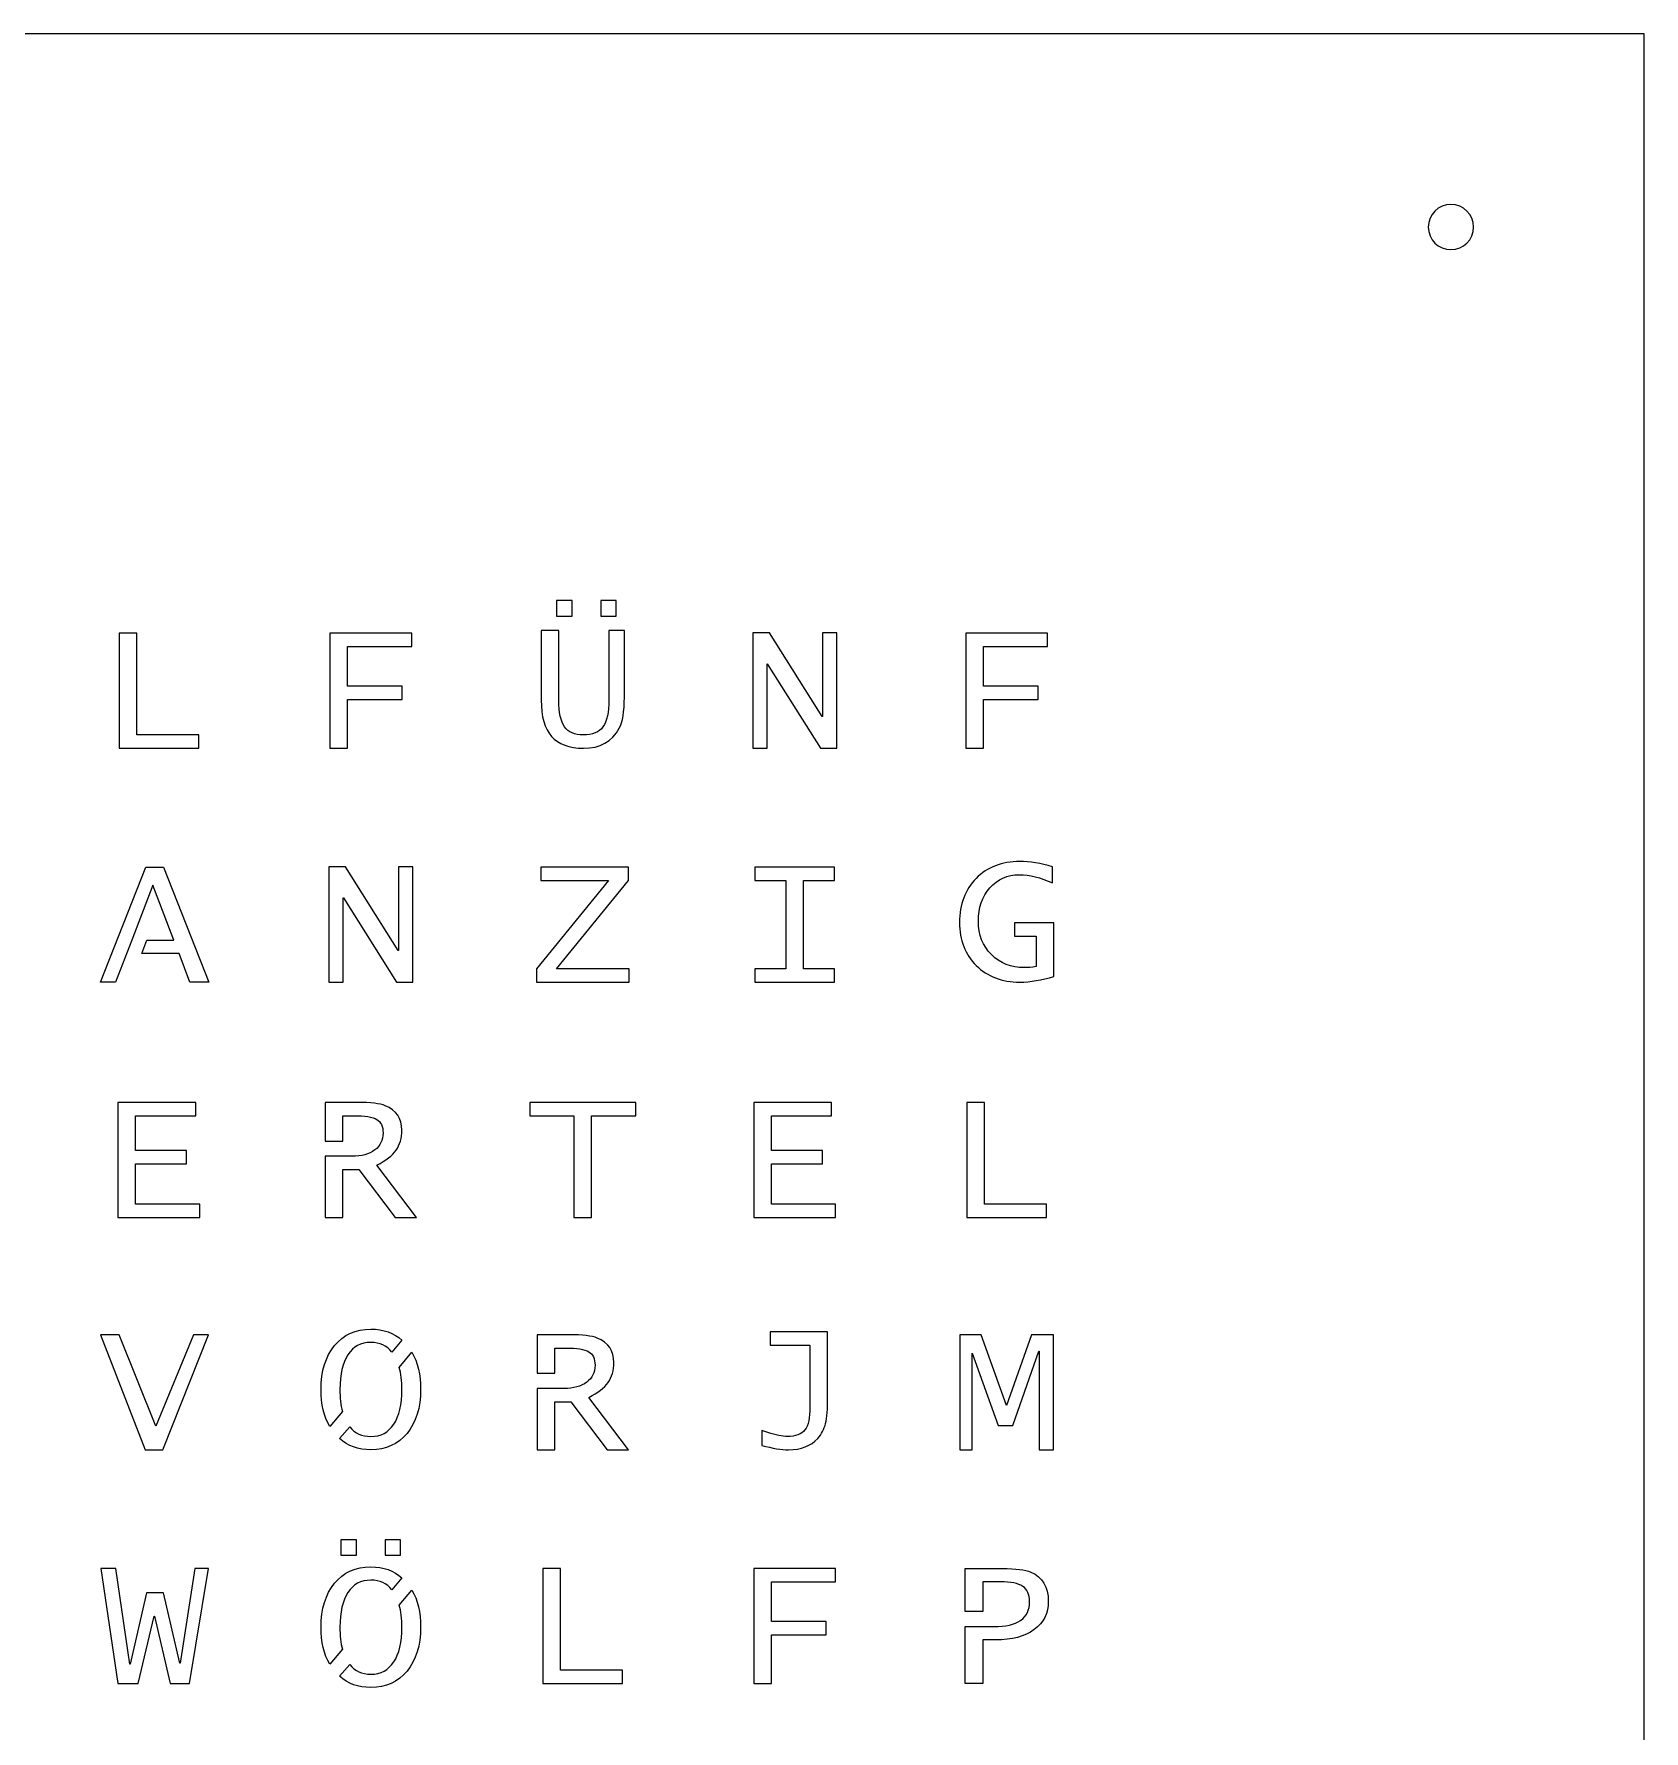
# Model space of a CAD drawing. Header units: centimetres. Extents: x -22.7 to 22.3, y -22.5 to 22.5.
# Drawn here: x 0.92 to 22.27, y 0.03 to 22.53 of the extents above; entities that cross this region are included whole.
import ezdxf

# ---------------------------------------------------------------- set-up
doc = ezdxf.new("R2010")
doc.units = ezdxf.units.CM
doc.header["$MEASUREMENT"] = 0
doc.layers.add('Ebene 1', color=7, linetype='Continuous')

msp = doc.modelspace()

# ---------------------------------------------------------------- linework, layer by layer
at = {"layer": 'Ebene 1'}
msp.add_open_spline([(-22.73273, 22.53096), (-22.73273, 22.53096), (22.26727, 22.53096), (22.26727, 22.53096), (22.26727, 22.53096), (22.26727, 22.53096), (22.26727, -22.46904), (22.26727, -22.46904), (22.26727, -22.46904), (22.26727, -22.46904), (-22.73273, -22.46904), (-22.73273, -22.46904), (-22.73273, -22.46904), (-22.73273, -22.46904), (-22.73273, 22.53096), (-22.73273, 22.53096)], degree=3, knots=[0, 0, 0, 0, 0.25, 0.25, 0.25, 0.25, 0.5, 0.5, 0.5, 0.5, 0.75, 0.75, 0.75, 0.75, 1, 1, 1, 1], dxfattribs=at)
at = {"layer": 'Ebene 1', "color": 7}
for points, knots in [([(19.70727, 20.27096), (19.8725, 20.27096), (20.00727, 20.1362), (20.00727, 19.97096), (20.00727, 19.97096), (20.00727, 19.80572), (19.8725, 19.67096), (19.70727, 19.67096), (19.70727, 19.67096), (19.54204, 19.67096), (19.40727, 19.80572), (19.40727, 19.97096), (19.40727, 19.97096), (19.40727, 20.1362), (19.54204, 20.27096), (19.70727, 20.27096)], [0, 0, 0, 0, 0.25, 0.25, 0.25, 0.25, 0.5, 0.5, 0.5, 0.5, 0.75, 0.75, 0.75, 0.75, 1, 1, 1, 1]), ([(7.84897, 14.81225), (7.84897, 14.81225), (7.84897, 15.01794), (7.84897, 15.01794), (7.84897, 15.01794), (7.84897, 15.01794), (8.05466, 15.01794), (8.05466, 15.01794), (8.05466, 15.01794), (8.05466, 15.01794), (8.05466, 14.81225), (8.05466, 14.81225), (8.05466, 14.81225), (8.05466, 14.81225), (7.84897, 14.81225), (7.84897, 14.81225)], [0, 0, 0, 0, 0.25, 0.25, 0.25, 0.25, 0.5, 0.5, 0.5, 0.5, 0.75, 0.75, 0.75, 0.75, 1, 1, 1, 1]), ([(8.4348, 14.81225), (8.4348, 14.81225), (8.4348, 15.01794), (8.4348, 15.01794), (8.4348, 15.01794), (8.4348, 15.01794), (8.64049, 15.01794), (8.64049, 15.01794), (8.64049, 15.01794), (8.64049, 15.01794), (8.64049, 14.81225), (8.64049, 14.81225), (8.64049, 14.81225), (8.64049, 14.81225), (8.4348, 14.81225), (8.4348, 14.81225)], [0, 0, 0, 0, 0.25, 0.25, 0.25, 0.25, 0.5, 0.5, 0.5, 0.5, 0.75, 0.75, 0.75, 0.75, 1, 1, 1, 1]), ([(2.04945, 13.06046), (2.04945, 13.06046), (2.04945, 14.58547), (2.04945, 14.58547), (2.04945, 14.58547), (2.04945, 14.58547), (2.28354, 14.58547), (2.28354, 14.58547), (2.28354, 14.58547), (2.28354, 14.58547), (2.28354, 13.23653), (2.28354, 13.23653), (2.28354, 13.23653), (2.28354, 13.23653), (3.10507, 13.23653), (3.10507, 13.23653), (3.10507, 13.23653), (3.10507, 13.23653), (3.10507, 13.06046), (3.10507, 13.06046), (3.10507, 13.06046), (3.10507, 13.06046), (2.04945, 13.06046), (2.04945, 13.06046)], [0, 0, 0, 0, 0.16666667, 0.16666667, 0.16666667, 0.16666667, 0.33333333, 0.33333333, 0.33333333, 0.33333333, 0.5, 0.5, 0.5, 0.5, 0.66666667, 0.66666667, 0.66666667, 0.66666667, 0.83333333, 0.83333333, 0.83333333, 0.83333333, 1, 1, 1, 1]), ([(4.84464, 13.06046), (4.84464, 13.06046), (4.84464, 14.58547), (4.84464, 14.58547), (4.84464, 14.58547), (4.84464, 14.58547), (5.92988, 14.58547), (5.92988, 14.58547), (5.92988, 14.58547), (5.92988, 14.58547), (5.92988, 14.4094), (5.92988, 14.4094), (5.92988, 14.4094), (5.92988, 14.4094), (5.07873, 14.4094), (5.07873, 14.4094), (5.07873, 14.4094), (5.07873, 14.4094), (5.07873, 13.88443), (5.07873, 13.88443), (5.07873, 13.88443), (5.07873, 13.88443), (5.80492, 13.88443), (5.80492, 13.88443), (5.80492, 13.88443), (5.80492, 13.88443), (5.80492, 13.70835), (5.80492, 13.70835), (5.80492, 13.70835), (5.80492, 13.70835), (5.07873, 13.70835), (5.07873, 13.70835), (5.07873, 13.70835), (5.07873, 13.70835), (5.07873, 13.06046), (5.07873, 13.06046), (5.07873, 13.06046), (5.07873, 13.06046), (4.84464, 13.06046), (4.84464, 13.06046)], [0, 0, 0, 0, 0.1, 0.1, 0.1, 0.1, 0.2, 0.2, 0.2, 0.2, 0.3, 0.3, 0.3, 0.3, 0.4, 0.4, 0.4, 0.4, 0.5, 0.5, 0.5, 0.5, 0.6, 0.6, 0.6, 0.6, 0.7, 0.7, 0.7, 0.7, 0.8, 0.8, 0.8, 0.8, 0.9, 0.9, 0.9, 0.9, 1, 1, 1, 1]), ([(7.64572, 14.62239), (7.64572, 14.62239), (7.87981, 14.62239), (7.87981, 14.62239), (7.87981, 14.62239), (7.87981, 14.62239), (7.87981, 13.69659), (7.87981, 13.69659), (7.87981, 13.69659), (7.87981, 13.53472), (7.90537, 13.41788), (7.95648, 13.34526), (7.95648, 13.34526), (8.0076, 13.27264), (8.09036, 13.23653), (8.20436, 13.23653), (8.20436, 13.23653), (8.32485, 13.23653), (8.41167, 13.27264), (8.46482, 13.34526), (8.46482, 13.34526), (8.51797, 13.41788), (8.54434, 13.53675), (8.54434, 13.70227), (8.54434, 13.70227), (8.54434, 13.70227), (8.54434, 14.62239), (8.54434, 14.62239), (8.54434, 14.62239), (8.54434, 14.62239), (8.74881, 14.62239), (8.74881, 14.62239), (8.74881, 14.62239), (8.74881, 14.62239), (8.74881, 13.73676), (8.74881, 13.73676), (8.74881, 13.73676), (8.74881, 13.54567), (8.72609, 13.40855), (8.68105, 13.32538), (8.68105, 13.32538), (8.58531, 13.1489), (8.42709, 13.06046), (8.2068, 13.06046), (8.2068, 13.06046), (8.01572, 13.06046), (7.87453, 13.1128), (7.78285, 13.21747), (7.78285, 13.21747), (7.69156, 13.32214), (7.64572, 13.48279), (7.64572, 13.69984), (7.64572, 13.69984), (7.64572, 13.69984), (7.64572, 14.62239), (7.64572, 14.62239)], [0, 0, 0, 0, 0.07142857, 0.07142857, 0.07142857, 0.07142857, 0.14285714, 0.14285714, 0.14285714, 0.14285714, 0.21428571, 0.21428571, 0.21428571, 0.21428571, 0.28571429, 0.28571429, 0.28571429, 0.28571429, 0.35714286, 0.35714286, 0.35714286, 0.35714286, 0.42857143, 0.42857143, 0.42857143, 0.42857143, 0.5, 0.5, 0.5, 0.5, 0.57142857, 0.57142857, 0.57142857, 0.57142857, 0.64285714, 0.64285714, 0.64285714, 0.64285714, 0.71428571, 0.71428571, 0.71428571, 0.71428571, 0.78571429, 0.78571429, 0.78571429, 0.78571429, 0.85714286, 0.85714286, 0.85714286, 0.85714286, 0.92857143, 0.92857143, 0.92857143, 0.92857143, 1, 1, 1, 1]), ([(10.44985, 13.06046), (10.44985, 13.06046), (10.44985, 14.59034), (10.44985, 14.59034), (10.44985, 14.59034), (10.44985, 14.59034), (10.67096, 14.59034), (10.67096, 14.59034), (10.67096, 14.59034), (10.67096, 14.59034), (11.37078, 13.48117), (11.37078, 13.48117), (11.37078, 13.48117), (11.37078, 13.48117), (11.37321, 13.48117), (11.37321, 13.48117), (11.37321, 13.48117), (11.37321, 13.48117), (11.37321, 14.59034), (11.37321, 14.59034), (11.37321, 14.59034), (11.37321, 14.59034), (11.5647, 14.59034), (11.5647, 14.59034), (11.5647, 14.59034), (11.5647, 14.59034), (11.5647, 13.06046), (11.5647, 13.06046), (11.5647, 13.06046), (11.5647, 13.06046), (11.34847, 13.06046), (11.34847, 13.06046), (11.34847, 13.06046), (11.34847, 13.06046), (10.64377, 14.17815), (10.64377, 14.17815), (10.64377, 14.17815), (10.64377, 14.17815), (10.64012, 14.17815), (10.64012, 14.17815), (10.64012, 14.17815), (10.64012, 14.17815), (10.64012, 13.06046), (10.64012, 13.06046), (10.64012, 13.06046), (10.64012, 13.06046), (10.44985, 13.06046), (10.44985, 13.06046)], [0, 0, 0, 0, 0.08333333, 0.08333333, 0.08333333, 0.08333333, 0.16666667, 0.16666667, 0.16666667, 0.16666667, 0.25, 0.25, 0.25, 0.25, 0.33333333, 0.33333333, 0.33333333, 0.33333333, 0.41666667, 0.41666667, 0.41666667, 0.41666667, 0.5, 0.5, 0.5, 0.5, 0.58333333, 0.58333333, 0.58333333, 0.58333333, 0.66666667, 0.66666667, 0.66666667, 0.66666667, 0.75, 0.75, 0.75, 0.75, 0.83333333, 0.83333333, 0.83333333, 0.83333333, 0.91666667, 0.91666667, 0.91666667, 0.91666667, 1, 1, 1, 1]), ([(13.27464, 13.06046), (13.27464, 13.06046), (13.27464, 14.58547), (13.27464, 14.58547), (13.27464, 14.58547), (13.27464, 14.58547), (14.35988, 14.58547), (14.35988, 14.58547), (14.35988, 14.58547), (14.35988, 14.58547), (14.35988, 14.4094), (14.35988, 14.4094), (14.35988, 14.4094), (14.35988, 14.4094), (13.50873, 14.4094), (13.50873, 14.4094), (13.50873, 14.4094), (13.50873, 14.4094), (13.50873, 13.88443), (13.50873, 13.88443), (13.50873, 13.88443), (13.50873, 13.88443), (14.23492, 13.88443), (14.23492, 13.88443), (14.23492, 13.88443), (14.23492, 13.88443), (14.23492, 13.70835), (14.23492, 13.70835), (14.23492, 13.70835), (14.23492, 13.70835), (13.50873, 13.70835), (13.50873, 13.70835), (13.50873, 13.70835), (13.50873, 13.70835), (13.50873, 13.06046), (13.50873, 13.06046), (13.50873, 13.06046), (13.50873, 13.06046), (13.27464, 13.06046), (13.27464, 13.06046)], [0, 0, 0, 0, 0.1, 0.1, 0.1, 0.1, 0.2, 0.2, 0.2, 0.2, 0.3, 0.3, 0.3, 0.3, 0.4, 0.4, 0.4, 0.4, 0.5, 0.5, 0.5, 0.5, 0.6, 0.6, 0.6, 0.6, 0.7, 0.7, 0.7, 0.7, 0.8, 0.8, 0.8, 0.8, 0.9, 0.9, 0.9, 0.9, 1, 1, 1, 1]), ([(2.41688, 10.51787), (2.41688, 10.51787), (2.34997, 10.34181), (2.34997, 10.34181), (2.34997, 10.34181), (2.34997, 10.34181), (2.56442, 10.34181), (2.56442, 10.34181), (2.56442, 10.34181), (2.56442, 10.34181), (2.84608, 10.34181), (2.84608, 10.34181), (2.84608, 10.34181), (2.84608, 10.34181), (2.9897, 9.96046), (2.9897, 9.96046), (2.9897, 9.96046), (2.9897, 9.96046), (3.23839, 9.96046), (3.23839, 9.96046), (3.23839, 9.96046), (3.23839, 9.96046), (2.63715, 11.48547), (2.63715, 11.48547), (2.63715, 11.48547), (2.63715, 11.48547), (2.40307, 11.48547), (2.40307, 11.48547), (2.40307, 11.48547), (2.40307, 11.48547), (1.80142, 9.96046), (1.80142, 9.96046), (1.80142, 9.96046), (1.80142, 9.96046), (2.00346, 9.96046), (2.00346, 9.96046), (2.00346, 9.96046), (2.00346, 9.96046), (2.21969, 10.51788), (2.21969, 10.51788), (2.21969, 10.51788), (2.21969, 10.51788), (2.49678, 11.24651), (2.49678, 11.24651), (2.49678, 11.24651), (2.49678, 11.24651), (2.7759, 10.51788), (2.7759, 10.51788), (2.7759, 10.51788), (2.7759, 10.51788), (2.56279, 10.51787), (2.56279, 10.51787), (2.56279, 10.51787), (2.56279, 10.51787), (2.41688, 10.51787), (2.41688, 10.51787)], [0, 0, 0, 0, 0.07142857, 0.07142857, 0.07142857, 0.07142857, 0.14285714, 0.14285714, 0.14285714, 0.14285714, 0.21428571, 0.21428571, 0.21428571, 0.21428571, 0.28571429, 0.28571429, 0.28571429, 0.28571429, 0.35714286, 0.35714286, 0.35714286, 0.35714286, 0.42857143, 0.42857143, 0.42857143, 0.42857143, 0.5, 0.5, 0.5, 0.5, 0.57142857, 0.57142857, 0.57142857, 0.57142857, 0.64285714, 0.64285714, 0.64285714, 0.64285714, 0.71428571, 0.71428571, 0.71428571, 0.71428571, 0.78571429, 0.78571429, 0.78571429, 0.78571429, 0.85714286, 0.85714286, 0.85714286, 0.85714286, 0.92857143, 0.92857143, 0.92857143, 0.92857143, 1, 1, 1, 1]), ([(4.82984, 9.96046), (4.82984, 9.96046), (4.82984, 11.49034), (4.82984, 11.49034), (4.82984, 11.49034), (4.82984, 11.49034), (5.05095, 11.49034), (5.05095, 11.49034), (5.05095, 11.49034), (5.05095, 11.49034), (5.75077, 10.38117), (5.75077, 10.38117), (5.75077, 10.38117), (5.75077, 10.38117), (5.7532, 10.38117), (5.7532, 10.38117), (5.7532, 10.38117), (5.7532, 10.38117), (5.7532, 11.49034), (5.7532, 11.49034), (5.7532, 11.49034), (5.7532, 11.49034), (5.94469, 11.49034), (5.94469, 11.49034), (5.94469, 11.49034), (5.94469, 11.49034), (5.94469, 9.96046), (5.94469, 9.96046), (5.94469, 9.96046), (5.94469, 9.96046), (5.72846, 9.96046), (5.72846, 9.96046), (5.72846, 9.96046), (5.72846, 9.96046), (5.02376, 11.07815), (5.02376, 11.07815), (5.02376, 11.07815), (5.02376, 11.07815), (5.02011, 11.07815), (5.02011, 11.07815), (5.02011, 11.07815), (5.02011, 11.07815), (5.02011, 9.96046), (5.02011, 9.96046), (5.02011, 9.96046), (5.02011, 9.96046), (4.82984, 9.96046), (4.82984, 9.96046)], [0, 0, 0, 0, 0.08333333, 0.08333333, 0.08333333, 0.08333333, 0.16666667, 0.16666667, 0.16666667, 0.16666667, 0.25, 0.25, 0.25, 0.25, 0.33333333, 0.33333333, 0.33333333, 0.33333333, 0.41666667, 0.41666667, 0.41666667, 0.41666667, 0.5, 0.5, 0.5, 0.5, 0.58333333, 0.58333333, 0.58333333, 0.58333333, 0.66666667, 0.66666667, 0.66666667, 0.66666667, 0.75, 0.75, 0.75, 0.75, 0.83333333, 0.83333333, 0.83333333, 0.83333333, 0.91666667, 0.91666667, 0.91666667, 0.91666667, 1, 1, 1, 1]), ([(7.58162, 9.96046), (7.58162, 9.96046), (7.58162, 10.13653), (7.58162, 10.13653), (7.58162, 10.13653), (7.58162, 10.13653), (8.53866, 11.3094), (8.53866, 11.3094), (8.53866, 11.3094), (8.53866, 11.3094), (7.64004, 11.3094), (7.64004, 11.3094), (7.64004, 11.3094), (7.64004, 11.3094), (7.64004, 11.48547), (7.64004, 11.48547), (7.64004, 11.48547), (7.64004, 11.48547), (8.80357, 11.48547), (8.80357, 11.48547), (8.80357, 11.48547), (8.80357, 11.48547), (8.80357, 11.3094), (8.80357, 11.3094), (8.80357, 11.3094), (8.80357, 11.3094), (7.84776, 10.13653), (7.84776, 10.13653), (7.84776, 10.13653), (7.84776, 10.13653), (8.81291, 10.13653), (8.81291, 10.13653), (8.81291, 10.13653), (8.81291, 10.13653), (8.81291, 9.96046), (8.81291, 9.96046), (8.81291, 9.96046), (8.81291, 9.96046), (7.58162, 9.96046), (7.58162, 9.96046)], [0, 0, 0, 0, 0.1, 0.1, 0.1, 0.1, 0.2, 0.2, 0.2, 0.2, 0.3, 0.3, 0.3, 0.3, 0.4, 0.4, 0.4, 0.4, 0.5, 0.5, 0.5, 0.5, 0.6, 0.6, 0.6, 0.6, 0.7, 0.7, 0.7, 0.7, 0.8, 0.8, 0.8, 0.8, 0.9, 0.9, 0.9, 0.9, 1, 1, 1, 1]), ([(10.47946, 9.96046), (10.47946, 9.96046), (10.47946, 10.13653), (10.47946, 10.13653), (10.47946, 10.13653), (10.47946, 10.13653), (10.88962, 10.13653), (10.88962, 10.13653), (10.88962, 10.13653), (10.88962, 10.13653), (10.88962, 11.3094), (10.88962, 11.3094), (10.88962, 11.3094), (10.88962, 11.3094), (10.47946, 11.3094), (10.47946, 11.3094), (10.47946, 11.3094), (10.47946, 11.3094), (10.47946, 11.48547), (10.47946, 11.48547), (10.47946, 11.48547), (10.47946, 11.48547), (11.53508, 11.48547), (11.53508, 11.48547), (11.53508, 11.48547), (11.53508, 11.48547), (11.53508, 11.3094), (11.53508, 11.3094), (11.53508, 11.3094), (11.53508, 11.3094), (11.12492, 11.3094), (11.12492, 11.3094), (11.12492, 11.3094), (11.12492, 11.3094), (11.12492, 10.13653), (11.12492, 10.13653), (11.12492, 10.13653), (11.12492, 10.13653), (11.53508, 10.13653), (11.53508, 10.13653), (11.53508, 10.13653), (11.53508, 10.13653), (11.53508, 9.96046), (11.53508, 9.96046), (11.53508, 9.96046), (11.53508, 9.96046), (10.47946, 9.96046), (10.47946, 9.96046)], [0, 0, 0, 0, 0.08333333, 0.08333333, 0.08333333, 0.08333333, 0.16666667, 0.16666667, 0.16666667, 0.16666667, 0.25, 0.25, 0.25, 0.25, 0.33333333, 0.33333333, 0.33333333, 0.33333333, 0.41666667, 0.41666667, 0.41666667, 0.41666667, 0.5, 0.5, 0.5, 0.5, 0.58333333, 0.58333333, 0.58333333, 0.58333333, 0.66666667, 0.66666667, 0.66666667, 0.66666667, 0.75, 0.75, 0.75, 0.75, 0.83333333, 0.83333333, 0.83333333, 0.83333333, 0.91666667, 0.91666667, 0.91666667, 0.91666667, 1, 1, 1, 1]), ([(14.42337, 11.49034), (14.42337, 11.49034), (14.42337, 11.27491), (14.42337, 11.27491), (14.42337, 11.27491), (14.26637, 11.34713), (14.11991, 11.38323), (13.9836, 11.38323), (13.9836, 11.38323), (13.82578, 11.38323), (13.69596, 11.32522), (13.59413, 11.2096), (13.59413, 11.2096), (13.4923, 11.09397), (13.44159, 10.94671), (13.44159, 10.76779), (13.44159, 10.76779), (13.44159, 10.58767), (13.4992, 10.43999), (13.61401, 10.32478), (13.61401, 10.32478), (13.72882, 10.20956), (13.87568, 10.15195), (14.05378, 10.15195), (14.05378, 10.15195), (14.09435, 10.15195), (14.14588, 10.15682), (14.20835, 10.16615), (14.20835, 10.16615), (14.20835, 10.16615), (14.20835, 10.569), (14.20835, 10.569), (14.20835, 10.569), (14.20835, 10.569), (13.92193, 10.569), (13.92193, 10.569), (13.92193, 10.569), (13.92193, 10.569), (13.92193, 10.74508), (13.92193, 10.74508), (13.92193, 10.74508), (13.92193, 10.74508), (14.44244, 10.74508), (14.44244, 10.74508), (14.44244, 10.74508), (14.44244, 10.74508), (14.44244, 10.03673), (14.44244, 10.03673), (14.44244, 10.03673), (14.283, 9.98602), (14.13208, 9.96046), (13.98968, 9.96046), (13.98968, 9.96046), (13.75357, 9.96046), (13.56168, 10.03389), (13.4136, 10.18035), (13.4136, 10.18035), (13.26592, 10.3268), (13.19209, 10.51748), (13.19209, 10.75197), (13.19209, 10.75197), (13.19209, 10.99214), (13.26592, 11.18688), (13.41319, 11.33577), (13.41319, 11.33577), (13.56046, 11.48466), (13.75316, 11.55931), (13.9909, 11.55931), (13.9909, 11.55931), (14.12559, 11.55931), (14.26961, 11.53618), (14.42337, 11.49034)], [0, 0, 0, 0, 0.05555556, 0.05555556, 0.05555556, 0.05555556, 0.11111111, 0.11111111, 0.11111111, 0.11111111, 0.16666667, 0.16666667, 0.16666667, 0.16666667, 0.22222222, 0.22222222, 0.22222222, 0.22222222, 0.27777778, 0.27777778, 0.27777778, 0.27777778, 0.33333333, 0.33333333, 0.33333333, 0.33333333, 0.38888889, 0.38888889, 0.38888889, 0.38888889, 0.44444444, 0.44444444, 0.44444444, 0.44444444, 0.5, 0.5, 0.5, 0.5, 0.55555556, 0.55555556, 0.55555556, 0.55555556, 0.61111111, 0.61111111, 0.61111111, 0.61111111, 0.66666667, 0.66666667, 0.66666667, 0.66666667, 0.72222222, 0.72222222, 0.72222222, 0.72222222, 0.77777778, 0.77777778, 0.77777778, 0.77777778, 0.83333333, 0.83333333, 0.83333333, 0.83333333, 0.88888889, 0.88888889, 0.88888889, 0.88888889, 0.94444444, 0.94444444, 0.94444444, 0.94444444, 1, 1, 1, 1]), ([(2.03464, 6.83982), (2.03464, 6.83982), (2.03464, 8.36483), (2.03464, 8.36483), (2.03464, 8.36483), (2.03464, 8.36483), (3.06511, 8.36483), (3.06511, 8.36483), (3.06511, 8.36483), (3.06511, 8.36483), (3.06511, 8.18876), (3.06511, 8.18876), (3.06511, 8.18876), (3.06511, 8.18876), (2.26873, 8.18876), (2.26873, 8.18876), (2.26873, 8.18876), (2.26873, 8.18876), (2.26873, 7.72667), (2.26873, 7.72667), (2.26873, 7.72667), (2.26873, 7.72667), (2.94381, 7.72667), (2.94381, 7.72667), (2.94381, 7.72667), (2.94381, 7.72667), (2.94381, 7.5506), (2.94381, 7.5506), (2.94381, 7.5506), (2.94381, 7.5506), (2.26873, 7.5506), (2.26873, 7.5506), (2.26873, 7.5506), (2.26873, 7.5506), (2.26873, 7.01589), (2.26873, 7.01589), (2.26873, 7.01589), (2.26873, 7.01589), (3.11988, 7.01589), (3.11988, 7.01589), (3.11988, 7.01589), (3.11988, 7.01589), (3.11988, 6.83982), (3.11988, 6.83982), (3.11988, 6.83982), (3.11988, 6.83982), (2.03464, 6.83982), (2.03464, 6.83982)], [0, 0, 0, 0, 0.08333333, 0.08333333, 0.08333333, 0.08333333, 0.16666667, 0.16666667, 0.16666667, 0.16666667, 0.25, 0.25, 0.25, 0.25, 0.33333333, 0.33333333, 0.33333333, 0.33333333, 0.41666667, 0.41666667, 0.41666667, 0.41666667, 0.5, 0.5, 0.5, 0.5, 0.58333333, 0.58333333, 0.58333333, 0.58333333, 0.66666667, 0.66666667, 0.66666667, 0.66666667, 0.75, 0.75, 0.75, 0.75, 0.83333333, 0.83333333, 0.83333333, 0.83333333, 0.91666667, 0.91666667, 0.91666667, 0.91666667, 1, 1, 1, 1]), ([(5.01634, 8.18876), (5.01634, 8.18876), (5.01634, 7.8537), (5.01634, 7.8537), (5.01634, 7.8537), (5.01634, 7.8537), (4.78241, 7.8537), (4.78241, 7.8537), (4.78241, 7.8537), (4.78241, 7.8537), (4.78176, 8.36483), (4.78176, 8.36483), (4.78176, 8.36483), (4.78176, 8.36483), (5.20855, 8.36483), (5.20855, 8.36483), (5.20855, 8.36483), (5.38584, 8.36483), (5.50917, 8.35022), (5.57814, 8.32101), (5.57814, 8.32101), (5.72541, 8.25975), (5.79924, 8.15184), (5.79924, 7.99727), (5.79924, 7.99727), (5.79924, 7.89138), (5.77368, 7.80253), (5.72257, 7.73154), (5.72257, 7.73154), (5.67145, 7.66095), (5.58625, 7.59482), (5.46657, 7.53396), (5.46657, 7.53396), (5.46657, 7.53396), (5.99276, 6.83982), (5.99276, 6.83982), (5.99276, 6.83982), (5.99276, 6.83982), (5.70877, 6.83982), (5.70877, 6.83982), (5.70877, 6.83982), (5.70877, 6.83982), (5.22721, 7.47433), (5.22721, 7.47433), (5.22721, 7.47433), (5.22721, 7.47433), (5.01585, 7.47433), (5.01585, 7.47433), (5.01585, 7.47433), (5.01585, 7.47433), (5.01585, 6.83982), (5.01585, 6.83982), (5.01585, 6.83982), (5.01585, 6.83982), (4.78176, 6.83982), (4.78176, 6.83982), (4.78176, 6.83982), (4.78176, 6.83982), (4.78176, 7.65336), (4.78176, 7.65336), (4.78176, 7.65336), (4.78176, 7.65336), (5.13958, 7.65162), (5.13958, 7.65162), (5.13958, 7.65162), (5.26575, 7.65102), (5.36549, 7.6793), (5.43899, 7.73478), (5.43899, 7.73478), (5.51274, 7.79044), (5.54974, 7.86501), (5.54974, 7.95954), (5.54974, 7.95954), (5.54974, 8.04717), (5.52214, 8.10763), (5.46657, 8.14007), (5.46657, 8.14007), (5.411, 8.17252), (5.30874, 8.18876), (5.15987, 8.18876), (5.15987, 8.18876), (5.15987, 8.18876), (5.01634, 8.18876), (5.01634, 8.18876)], [0, 0, 0, 0, 0.04761905, 0.04761905, 0.04761905, 0.04761905, 0.0952381, 0.0952381, 0.0952381, 0.0952381, 0.14285714, 0.14285714, 0.14285714, 0.14285714, 0.19047619, 0.19047619, 0.19047619, 0.19047619, 0.23809524, 0.23809524, 0.23809524, 0.23809524, 0.28571429, 0.28571429, 0.28571429, 0.28571429, 0.33333333, 0.33333333, 0.33333333, 0.33333333, 0.38095238, 0.38095238, 0.38095238, 0.38095238, 0.42857143, 0.42857143, 0.42857143, 0.42857143, 0.47619048, 0.47619048, 0.47619048, 0.47619048, 0.52380952, 0.52380952, 0.52380952, 0.52380952, 0.57142857, 0.57142857, 0.57142857, 0.57142857, 0.61904762, 0.61904762, 0.61904762, 0.61904762, 0.66666667, 0.66666667, 0.66666667, 0.66666667, 0.71428571, 0.71428571, 0.71428571, 0.71428571, 0.76190476, 0.76190476, 0.76190476, 0.76190476, 0.80952381, 0.80952381, 0.80952381, 0.80952381, 0.85714286, 0.85714286, 0.85714286, 0.85714286, 0.9047619, 0.9047619, 0.9047619, 0.9047619, 0.95238095, 0.95238095, 0.95238095, 0.95238095, 1, 1, 1, 1]), ([(8.07941, 6.83982), (8.07941, 6.83982), (8.07941, 8.18876), (8.07941, 8.18876), (8.07941, 8.18876), (8.07941, 8.18876), (7.49359, 8.18876), (7.49359, 8.18876), (7.49359, 8.18876), (7.49359, 8.18876), (7.49359, 8.36483), (7.49359, 8.36483), (7.49359, 8.36483), (7.49359, 8.36483), (8.90094, 8.36483), (8.90094, 8.36483), (8.90094, 8.36483), (8.90094, 8.36483), (8.90094, 8.18876), (8.90094, 8.18876), (8.90094, 8.18876), (8.90094, 8.18876), (8.31471, 8.18876), (8.31471, 8.18876), (8.31471, 8.18876), (8.31471, 8.18876), (8.31471, 6.83982), (8.31471, 6.83982), (8.31471, 6.83982), (8.31471, 6.83982), (8.07941, 6.83982), (8.07941, 6.83982)], [0, 0, 0, 0, 0.125, 0.125, 0.125, 0.125, 0.25, 0.25, 0.25, 0.25, 0.375, 0.375, 0.375, 0.375, 0.5, 0.5, 0.5, 0.5, 0.625, 0.625, 0.625, 0.625, 0.75, 0.75, 0.75, 0.75, 0.875, 0.875, 0.875, 0.875, 1, 1, 1, 1]), ([(10.46465, 6.83982), (10.46465, 6.83982), (10.46465, 8.36483), (10.46465, 8.36483), (10.46465, 8.36483), (10.46465, 8.36483), (11.49512, 8.36483), (11.49512, 8.36483), (11.49512, 8.36483), (11.49512, 8.36483), (11.49512, 8.18876), (11.49512, 8.18876), (11.49512, 8.18876), (11.49512, 8.18876), (10.69874, 8.18876), (10.69874, 8.18876), (10.69874, 8.18876), (10.69874, 8.18876), (10.69874, 7.72667), (10.69874, 7.72667), (10.69874, 7.72667), (10.69874, 7.72667), (11.37382, 7.72667), (11.37382, 7.72667), (11.37382, 7.72667), (11.37382, 7.72667), (11.37382, 7.5506), (11.37382, 7.5506), (11.37382, 7.5506), (11.37382, 7.5506), (10.69874, 7.5506), (10.69874, 7.5506), (10.69874, 7.5506), (10.69874, 7.5506), (10.69874, 7.01589), (10.69874, 7.01589), (10.69874, 7.01589), (10.69874, 7.01589), (11.54989, 7.01589), (11.54989, 7.01589), (11.54989, 7.01589), (11.54989, 7.01589), (11.54989, 6.83982), (11.54989, 6.83982), (11.54989, 6.83982), (11.54989, 6.83982), (10.46465, 6.83982), (10.46465, 6.83982)], [0, 0, 0, 0, 0.08333333, 0.08333333, 0.08333333, 0.08333333, 0.16666667, 0.16666667, 0.16666667, 0.16666667, 0.25, 0.25, 0.25, 0.25, 0.33333333, 0.33333333, 0.33333333, 0.33333333, 0.41666667, 0.41666667, 0.41666667, 0.41666667, 0.5, 0.5, 0.5, 0.5, 0.58333333, 0.58333333, 0.58333333, 0.58333333, 0.66666667, 0.66666667, 0.66666667, 0.66666667, 0.75, 0.75, 0.75, 0.75, 0.83333333, 0.83333333, 0.83333333, 0.83333333, 0.91666667, 0.91666667, 0.91666667, 0.91666667, 1, 1, 1, 1]), ([(13.28945, 6.83982), (13.28945, 6.83982), (13.28945, 8.36483), (13.28945, 8.36483), (13.28945, 8.36483), (13.28945, 8.36483), (13.52354, 8.36483), (13.52354, 8.36483), (13.52354, 8.36483), (13.52354, 8.36483), (13.52354, 7.01589), (13.52354, 7.01589), (13.52354, 7.01589), (13.52354, 7.01589), (14.34507, 7.01589), (14.34507, 7.01589), (14.34507, 7.01589), (14.34507, 7.01589), (14.34507, 6.83982), (14.34507, 6.83982), (14.34507, 6.83982), (14.34507, 6.83982), (13.28945, 6.83982), (13.28945, 6.83982)], [0, 0, 0, 0, 0.16666667, 0.16666667, 0.16666667, 0.16666667, 0.33333333, 0.33333333, 0.33333333, 0.33333333, 0.5, 0.5, 0.5, 0.5, 0.66666667, 0.66666667, 0.66666667, 0.66666667, 0.83333333, 0.83333333, 0.83333333, 0.83333333, 1, 1, 1, 1]), ([(2.39574, 3.76046), (2.39574, 3.76046), (1.80383, 5.28547), (1.80383, 5.28547), (1.80383, 5.28547), (1.80383, 5.28547), (2.0509, 5.28547), (2.0509, 5.28547), (2.0509, 5.28547), (2.0509, 5.28547), (2.53855, 4.07325), (2.53855, 4.07325), (2.53855, 4.07325), (2.53855, 4.07325), (3.03593, 5.28547), (3.03593, 5.28547), (3.03593, 5.28547), (3.03593, 5.28547), (3.23594, 5.28547), (3.23594, 5.28547), (3.23594, 5.28547), (3.23594, 5.28547), (2.63105, 3.76046), (2.63105, 3.76046), (2.63105, 3.76046), (2.63105, 3.76046), (2.39574, 3.76046), (2.39574, 3.76046)], [0, 0, 0, 0, 0.14285714, 0.14285714, 0.14285714, 0.14285714, 0.28571429, 0.28571429, 0.28571429, 0.28571429, 0.42857143, 0.42857143, 0.42857143, 0.42857143, 0.57142857, 0.57142857, 0.57142857, 0.57142857, 0.71428571, 0.71428571, 0.71428571, 0.71428571, 0.85714286, 0.85714286, 0.85714286, 0.85714286, 1, 1, 1, 1]), ([(4.84344, 4.06785), (4.84344, 4.06785), (5.01068, 4.26694), (5.01068, 4.26694), (5.01068, 4.26694), (4.98827, 4.35031), (4.9771, 4.44822), (4.9771, 4.56049), (4.9771, 4.56049), (4.9771, 4.75928), (5.01239, 4.91304), (5.08339, 5.02096), (5.08339, 5.02096), (5.15439, 5.12928), (5.25581, 5.18323), (5.38726, 5.18323), (5.38726, 5.18323), (5.50637, 5.18323), (5.59747, 5.14278), (5.66728, 5.05385), (5.66728, 5.05385), (5.66728, 5.05385), (5.80046, 5.21243), (5.80046, 5.21243), (5.80046, 5.21243), (5.69002, 5.31171), (5.55389, 5.35931), (5.38726, 5.35931), (5.38726, 5.35931), (5.18603, 5.35931), (5.02578, 5.28709), (4.90651, 5.14226), (4.90651, 5.14226), (4.78723, 4.99783), (4.7276, 4.80391), (4.7276, 4.56049), (4.7276, 4.56049), (4.7276, 4.36397), (4.76621, 4.19975), (4.84344, 4.06785)], [0, 0, 0, 0, 0.1, 0.1, 0.1, 0.1, 0.2, 0.2, 0.2, 0.2, 0.3, 0.3, 0.3, 0.3, 0.4, 0.4, 0.4, 0.4, 0.5, 0.5, 0.5, 0.5, 0.6, 0.6, 0.6, 0.6, 0.7, 0.7, 0.7, 0.7, 0.8, 0.8, 0.8, 0.8, 0.9, 0.9, 0.9, 0.9, 1, 1, 1, 1]), ([(7.82634, 5.1094), (7.82634, 5.1094), (7.82634, 4.77434), (7.82634, 4.77434), (7.82634, 4.77434), (7.82634, 4.77434), (7.59241, 4.77434), (7.59241, 4.77434), (7.59241, 4.77434), (7.59241, 4.77434), (7.59176, 5.28547), (7.59176, 5.28547), (7.59176, 5.28547), (7.59176, 5.28547), (8.01855, 5.28547), (8.01855, 5.28547), (8.01855, 5.28547), (8.19584, 5.28547), (8.31917, 5.27086), (8.38814, 5.24165), (8.38814, 5.24165), (8.53541, 5.18039), (8.60924, 5.07248), (8.60924, 4.91791), (8.60924, 4.91791), (8.60924, 4.81202), (8.58368, 4.72317), (8.53257, 4.65218), (8.53257, 4.65218), (8.48145, 4.58159), (8.39625, 4.51546), (8.27657, 4.4546), (8.27657, 4.4546), (8.27657, 4.4546), (8.80276, 3.76046), (8.80276, 3.76046), (8.80276, 3.76046), (8.80276, 3.76046), (8.51877, 3.76046), (8.51877, 3.76046), (8.51877, 3.76046), (8.51877, 3.76046), (8.03721, 4.39497), (8.03721, 4.39497), (8.03721, 4.39497), (8.03721, 4.39497), (7.82585, 4.39497), (7.82585, 4.39497), (7.82585, 4.39497), (7.82585, 4.39497), (7.82585, 3.76046), (7.82585, 3.76046), (7.82585, 3.76046), (7.82585, 3.76046), (7.59176, 3.76046), (7.59176, 3.76046), (7.59176, 3.76046), (7.59176, 3.76046), (7.59176, 4.574), (7.59176, 4.574), (7.59176, 4.574), (7.59176, 4.574), (7.94958, 4.57226), (7.94958, 4.57226), (7.94958, 4.57226), (8.07575, 4.57166), (8.17549, 4.59994), (8.24899, 4.65542), (8.24899, 4.65542), (8.32274, 4.71108), (8.35974, 4.78565), (8.35974, 4.88018), (8.35974, 4.88018), (8.35974, 4.96781), (8.33214, 5.02827), (8.27657, 5.06071), (8.27657, 5.06071), (8.221, 5.09316), (8.11874, 5.1094), (7.96987, 5.1094), (7.96987, 5.1094), (7.96987, 5.1094), (7.82634, 5.1094), (7.82634, 5.1094)], [0, 0, 0, 0, 0.04761905, 0.04761905, 0.04761905, 0.04761905, 0.0952381, 0.0952381, 0.0952381, 0.0952381, 0.14285714, 0.14285714, 0.14285714, 0.14285714, 0.19047619, 0.19047619, 0.19047619, 0.19047619, 0.23809524, 0.23809524, 0.23809524, 0.23809524, 0.28571429, 0.28571429, 0.28571429, 0.28571429, 0.33333333, 0.33333333, 0.33333333, 0.33333333, 0.38095238, 0.38095238, 0.38095238, 0.38095238, 0.42857143, 0.42857143, 0.42857143, 0.42857143, 0.47619048, 0.47619048, 0.47619048, 0.47619048, 0.52380952, 0.52380952, 0.52380952, 0.52380952, 0.57142857, 0.57142857, 0.57142857, 0.57142857, 0.61904762, 0.61904762, 0.61904762, 0.61904762, 0.66666667, 0.66666667, 0.66666667, 0.66666667, 0.71428571, 0.71428571, 0.71428571, 0.71428571, 0.76190476, 0.76190476, 0.76190476, 0.76190476, 0.80952381, 0.80952381, 0.80952381, 0.80952381, 0.85714286, 0.85714286, 0.85714286, 0.85714286, 0.9047619, 0.9047619, 0.9047619, 0.9047619, 0.95238095, 0.95238095, 0.95238095, 0.95238095, 1, 1, 1, 1]), ([(10.57115, 3.81766), (10.57115, 3.81766), (10.57115, 4.01605), (10.57115, 4.01605), (10.57115, 4.01605), (10.57115, 4.01605), (10.64945, 3.99009), (10.64945, 3.99009), (10.64945, 3.99009), (10.75817, 3.95438), (10.84418, 3.93653), (10.90747, 3.93653), (10.90747, 3.93653), (11.01903, 3.93653), (11.09733, 3.96534), (11.14236, 4.02335), (11.14236, 4.02335), (11.18699, 4.08096), (11.2093, 4.1832), (11.2093, 4.33006), (11.2093, 4.33006), (11.2093, 4.33006), (11.2093, 5.14632), (11.2093, 5.14632), (11.2093, 5.14632), (11.2093, 5.14632), (10.6815, 5.14632), (10.6815, 5.14632), (10.6815, 5.14632), (10.6815, 5.14632), (10.6815, 5.32239), (10.6815, 5.32239), (10.6815, 5.32239), (10.6815, 5.32239), (11.44339, 5.32239), (11.44339, 5.32239), (11.44339, 5.32239), (11.44339, 5.32239), (11.44339, 4.45461), (11.44339, 4.45461), (11.44339, 4.45461), (11.44339, 4.30004), (11.43446, 4.18522), (11.41621, 4.10977), (11.41621, 4.10977), (11.39795, 4.03471), (11.36306, 3.96858), (11.31154, 3.91138), (11.31154, 3.91138), (11.22107, 3.81077), (11.09206, 3.76046), (10.9241, 3.76046), (10.9241, 3.76046), (10.83282, 3.76046), (10.71517, 3.77953), (10.57115, 3.81766)], [0, 0, 0, 0, 0.07142857, 0.07142857, 0.07142857, 0.07142857, 0.14285714, 0.14285714, 0.14285714, 0.14285714, 0.21428571, 0.21428571, 0.21428571, 0.21428571, 0.28571429, 0.28571429, 0.28571429, 0.28571429, 0.35714286, 0.35714286, 0.35714286, 0.35714286, 0.42857143, 0.42857143, 0.42857143, 0.42857143, 0.5, 0.5, 0.5, 0.5, 0.57142857, 0.57142857, 0.57142857, 0.57142857, 0.64285714, 0.64285714, 0.64285714, 0.64285714, 0.71428571, 0.71428571, 0.71428571, 0.71428571, 0.78571429, 0.78571429, 0.78571429, 0.78571429, 0.85714286, 0.85714286, 0.85714286, 0.85714286, 0.92857143, 0.92857143, 0.92857143, 0.92857143, 1, 1, 1, 1]), ([(13.19615, 3.76046), (13.19615, 3.76046), (13.19615, 5.28547), (13.19615, 5.28547), (13.19615, 5.28547), (13.19615, 5.28547), (13.4777, 5.28547), (13.4777, 5.28547), (13.4777, 5.28547), (13.4777, 5.28547), (13.8128, 4.34628), (13.8128, 4.34628), (13.8128, 4.34628), (13.8128, 4.34628), (13.81524, 4.34628), (13.81524, 4.34628), (13.81524, 4.34628), (13.81524, 4.34628), (14.14466, 5.28547), (14.14466, 5.28547), (14.14466, 5.28547), (14.14466, 5.28547), (14.43838, 5.28547), (14.43838, 5.28547), (14.43838, 5.28547), (14.43838, 5.28547), (14.43838, 3.76046), (14.43838, 3.76046), (14.43838, 3.76046), (14.43838, 3.76046), (14.2469, 3.76046), (14.2469, 3.76046), (14.2469, 3.76046), (14.2469, 3.76046), (14.2469, 5.06923), (14.2469, 5.06923), (14.2469, 5.06923), (14.2469, 5.06923), (14.24446, 5.06923), (14.24446, 5.06923), (14.24446, 5.06923), (14.24446, 5.06923), (13.90084, 4.08258), (13.90084, 4.08258), (13.90084, 4.08258), (13.90084, 4.08258), (13.70367, 4.08258), (13.70367, 4.08258), (13.70367, 4.08258), (13.70367, 4.08258), (13.36126, 5.04164), (13.36126, 5.04164), (13.36126, 5.04164), (13.36126, 5.04164), (13.35883, 5.04164), (13.35883, 5.04164), (13.35883, 5.04164), (13.35883, 5.04164), (13.35883, 3.76046), (13.35883, 3.76046), (13.35883, 3.76046), (13.35883, 3.76046), (13.19615, 3.76046), (13.19615, 3.76046)], [0, 0, 0, 0, 0.0625, 0.0625, 0.0625, 0.0625, 0.125, 0.125, 0.125, 0.125, 0.1875, 0.1875, 0.1875, 0.1875, 0.25, 0.25, 0.25, 0.25, 0.3125, 0.3125, 0.3125, 0.3125, 0.375, 0.375, 0.375, 0.375, 0.4375, 0.4375, 0.4375, 0.4375, 0.5, 0.5, 0.5, 0.5, 0.5625, 0.5625, 0.5625, 0.5625, 0.625, 0.625, 0.625, 0.625, 0.6875, 0.6875, 0.6875, 0.6875, 0.75, 0.75, 0.75, 0.75, 0.8125, 0.8125, 0.8125, 0.8125, 0.875, 0.875, 0.875, 0.875, 0.9375, 0.9375, 0.9375, 0.9375, 1, 1, 1, 1]), ([(5.10778, 4.06644), (5.10778, 4.06644), (4.97164, 3.90928), (4.97164, 3.90928), (4.97164, 3.90928), (5.0821, 3.81001), (5.22062, 3.76046), (5.38726, 3.76046), (5.38726, 3.76046), (5.58848, 3.76046), (5.74873, 3.83268), (5.86801, 3.97751), (5.86801, 3.97751), (5.98728, 4.12194), (6.04692, 4.31626), (6.04692, 4.56049), (6.04692, 4.56049), (6.04692, 4.75826), (6.00947, 4.91999), (5.93073, 5.05241), (5.93073, 5.05241), (5.93073, 5.05241), (5.76474, 4.85306), (5.76474, 4.85306), (5.76474, 4.85306), (5.78733, 4.76988), (5.79863, 4.6723), (5.79863, 4.56049), (5.79863, 4.56049), (5.79863, 4.36089), (5.76293, 4.20673), (5.69153, 4.09881), (5.69153, 4.09881), (5.62013, 3.99049), (5.5187, 3.93653), (5.38726, 3.93653), (5.38726, 3.93653), (5.26855, 3.93653), (5.17723, 3.97813), (5.10778, 4.06644)], [0, 0, 0, 0, 0.1, 0.1, 0.1, 0.1, 0.2, 0.2, 0.2, 0.2, 0.3, 0.3, 0.3, 0.3, 0.4, 0.4, 0.4, 0.4, 0.5, 0.5, 0.5, 0.5, 0.6, 0.6, 0.6, 0.6, 0.7, 0.7, 0.7, 0.7, 0.8, 0.8, 0.8, 0.8, 0.9, 0.9, 0.9, 0.9, 1, 1, 1, 1]), ([(4.99129, 2.36256), (4.99129, 2.36256), (4.99129, 2.56825), (4.99129, 2.56825), (4.99129, 2.56825), (4.99129, 2.56825), (5.19698, 2.56825), (5.19698, 2.56825), (5.19698, 2.56825), (5.19698, 2.56825), (5.19698, 2.36256), (5.19698, 2.36256), (5.19698, 2.36256), (5.19698, 2.36256), (4.99129, 2.36256), (4.99129, 2.36256)], [0, 0, 0, 0, 0.25, 0.25, 0.25, 0.25, 0.5, 0.5, 0.5, 0.5, 0.75, 0.75, 0.75, 0.75, 1, 1, 1, 1]), ([(5.57711, 2.36256), (5.57711, 2.36256), (5.57711, 2.56825), (5.57711, 2.56825), (5.57711, 2.56825), (5.57711, 2.56825), (5.7828, 2.56825), (5.7828, 2.56825), (5.7828, 2.56825), (5.7828, 2.56825), (5.7828, 2.36256), (5.7828, 2.36256), (5.7828, 2.36256), (5.7828, 2.36256), (5.57711, 2.36256), (5.57711, 2.36256)], [0, 0, 0, 0, 0.25, 0.25, 0.25, 0.25, 0.5, 0.5, 0.5, 0.5, 0.75, 0.75, 0.75, 0.75, 1, 1, 1, 1]), ([(2.03304, 0.66046), (2.03304, 0.66046), (1.80626, 2.18547), (1.80626, 2.18547), (1.80626, 2.18547), (1.80626, 2.18547), (2.00586, 2.18547), (2.00586, 2.18547), (2.00586, 2.18547), (2.00586, 2.18547), (2.19126, 0.91848), (2.19126, 0.91848), (2.19126, 0.91848), (2.19126, 0.91848), (2.19491, 0.91848), (2.19491, 0.91848), (2.19491, 0.91848), (2.19491, 0.91848), (2.4148, 1.86335), (2.4148, 1.86335), (2.4148, 1.86335), (2.4148, 1.86335), (2.64037, 1.86335), (2.64037, 1.86335), (2.64037, 1.86335), (2.64037, 1.86335), (2.8566, 0.93268), (2.8566, 0.93268), (2.8566, 0.93268), (2.8566, 0.93268), (2.85944, 0.93268), (2.85944, 0.93268), (2.85944, 0.93268), (2.85944, 0.93268), (3.05539, 2.18547), (3.05539, 2.18547), (3.05539, 2.18547), (3.05539, 2.18547), (3.23349, 2.18547), (3.23349, 2.18547), (3.23349, 2.18547), (3.23349, 2.18547), (2.98277, 0.66046), (2.98277, 0.66046), (2.98277, 0.66046), (2.98277, 0.66046), (2.7284, 0.66046), (2.7284, 0.66046), (2.7284, 0.66046), (2.7284, 0.66046), (2.51825, 1.55542), (2.51825, 1.55542), (2.51825, 1.55542), (2.51825, 1.55542), (2.51582, 1.55542), (2.51582, 1.55542), (2.51582, 1.55542), (2.51582, 1.55542), (2.30405, 0.66046), (2.30405, 0.66046), (2.30405, 0.66046), (2.30405, 0.66046), (2.03304, 0.66046), (2.03304, 0.66046)], [0, 0, 0, 0, 0.0625, 0.0625, 0.0625, 0.0625, 0.125, 0.125, 0.125, 0.125, 0.1875, 0.1875, 0.1875, 0.1875, 0.25, 0.25, 0.25, 0.25, 0.3125, 0.3125, 0.3125, 0.3125, 0.375, 0.375, 0.375, 0.375, 0.4375, 0.4375, 0.4375, 0.4375, 0.5, 0.5, 0.5, 0.5, 0.5625, 0.5625, 0.5625, 0.5625, 0.625, 0.625, 0.625, 0.625, 0.6875, 0.6875, 0.6875, 0.6875, 0.75, 0.75, 0.75, 0.75, 0.8125, 0.8125, 0.8125, 0.8125, 0.875, 0.875, 0.875, 0.875, 0.9375, 0.9375, 0.9375, 0.9375, 1, 1, 1, 1]), ([(4.84344, 0.91596), (4.84344, 0.91596), (5.01068, 1.11505), (5.01068, 1.11505), (5.01068, 1.11505), (4.98827, 1.19842), (4.9771, 1.29633), (4.9771, 1.4086), (4.9771, 1.4086), (4.9771, 1.60739), (5.01239, 1.76115), (5.08339, 1.86907), (5.08339, 1.86907), (5.15439, 1.97739), (5.25581, 2.03134), (5.38726, 2.03134), (5.38726, 2.03134), (5.50637, 2.03134), (5.59747, 1.99089), (5.66728, 1.90196), (5.66728, 1.90196), (5.66728, 1.90196), (5.80046, 2.06054), (5.80046, 2.06054), (5.80046, 2.06054), (5.69002, 2.15982), (5.55389, 2.20742), (5.38726, 2.20742), (5.38726, 2.20742), (5.18603, 2.20742), (5.02578, 2.1352), (4.90651, 1.99037), (4.90651, 1.99037), (4.78723, 1.84594), (4.7276, 1.65202), (4.7276, 1.4086), (4.7276, 1.4086), (4.7276, 1.21208), (4.76621, 1.04786), (4.84344, 0.91596)], [0, 0, 0, 0, 0.1, 0.1, 0.1, 0.1, 0.2, 0.2, 0.2, 0.2, 0.3, 0.3, 0.3, 0.3, 0.4, 0.4, 0.4, 0.4, 0.5, 0.5, 0.5, 0.5, 0.6, 0.6, 0.6, 0.6, 0.7, 0.7, 0.7, 0.7, 0.8, 0.8, 0.8, 0.8, 0.9, 0.9, 0.9, 0.9, 1, 1, 1, 1]), ([(7.66945, 0.66046), (7.66945, 0.66046), (7.66945, 2.18547), (7.66945, 2.18547), (7.66945, 2.18547), (7.66945, 2.18547), (7.90354, 2.18547), (7.90354, 2.18547), (7.90354, 2.18547), (7.90354, 2.18547), (7.90354, 0.83653), (7.90354, 0.83653), (7.90354, 0.83653), (7.90354, 0.83653), (8.72507, 0.83653), (8.72507, 0.83653), (8.72507, 0.83653), (8.72507, 0.83653), (8.72507, 0.66046), (8.72507, 0.66046), (8.72507, 0.66046), (8.72507, 0.66046), (7.66945, 0.66046), (7.66945, 0.66046)], [0, 0, 0, 0, 0.16666667, 0.16666667, 0.16666667, 0.16666667, 0.33333333, 0.33333333, 0.33333333, 0.33333333, 0.5, 0.5, 0.5, 0.5, 0.66666667, 0.66666667, 0.66666667, 0.66666667, 0.83333333, 0.83333333, 0.83333333, 0.83333333, 1, 1, 1, 1]), ([(10.46465, 0.66046), (10.46465, 0.66046), (10.46465, 2.18547), (10.46465, 2.18547), (10.46465, 2.18547), (10.46465, 2.18547), (11.54989, 2.18547), (11.54989, 2.18547), (11.54989, 2.18547), (11.54989, 2.18547), (11.54989, 2.0094), (11.54989, 2.0094), (11.54989, 2.0094), (11.54989, 2.0094), (10.69874, 2.0094), (10.69874, 2.0094), (10.69874, 2.0094), (10.69874, 2.0094), (10.69874, 1.48443), (10.69874, 1.48443), (10.69874, 1.48443), (10.69874, 1.48443), (11.42493, 1.48443), (11.42493, 1.48443), (11.42493, 1.48443), (11.42493, 1.48443), (11.42493, 1.30835), (11.42493, 1.30835), (11.42493, 1.30835), (11.42493, 1.30835), (10.69874, 1.30835), (10.69874, 1.30835), (10.69874, 1.30835), (10.69874, 1.30835), (10.69874, 0.66046), (10.69874, 0.66046), (10.69874, 0.66046), (10.69874, 0.66046), (10.46465, 0.66046), (10.46465, 0.66046)], [0, 0, 0, 0, 0.1, 0.1, 0.1, 0.1, 0.2, 0.2, 0.2, 0.2, 0.3, 0.3, 0.3, 0.3, 0.4, 0.4, 0.4, 0.4, 0.5, 0.5, 0.5, 0.5, 0.6, 0.6, 0.6, 0.6, 0.7, 0.7, 0.7, 0.7, 0.8, 0.8, 0.8, 0.8, 0.9, 0.9, 0.9, 0.9, 1, 1, 1, 1]), ([(13.49977, 1.61583), (13.49977, 1.61583), (13.49977, 2.0094), (13.49977, 2.0094), (13.49977, 2.0094), (13.49977, 2.0094), (13.73228, 2.0094), (13.73228, 2.0094), (13.73228, 2.0094), (13.87182, 2.0094), (13.97142, 1.98933), (14.03128, 1.94895), (14.03128, 1.94895), (14.09106, 1.90864), (14.12093, 1.84144), (14.12093, 1.74813), (14.12093, 1.74813), (14.12093, 1.52621), (13.9623, 1.41546), (13.64546, 1.41546), (13.64546, 1.41546), (13.64546, 1.41546), (13.26533, 1.41546), (13.26533, 1.41546), (13.26533, 1.41546), (13.26533, 1.41546), (13.26532, 0.66046), (13.26532, 0.66046), (13.26532, 0.66046), (13.26532, 0.66046), (13.49941, 0.66046), (13.49941, 0.66046), (13.49941, 0.66046), (13.49941, 0.66046), (13.49941, 1.23939), (13.49941, 1.23939), (13.49941, 1.23939), (13.49941, 1.23939), (13.67061, 1.23939), (13.67061, 1.23939), (13.67061, 1.23939), (13.88847, 1.23939), (14.05927, 1.28482), (14.18341, 1.37611), (14.18341, 1.37611), (14.30715, 1.46739), (14.36922, 1.59275), (14.36922, 1.753), (14.36922, 1.753), (14.36922, 1.94286), (14.29254, 2.07147), (14.13879, 2.138), (14.13879, 2.138), (14.06333, 2.16965), (13.93756, 2.18547), (13.76068, 2.18547), (13.76068, 2.18547), (13.76068, 2.18547), (13.26532, 2.18547), (13.26532, 2.18547), (13.26532, 2.18547), (13.26532, 2.18547), (13.26531, 1.61583), (13.26531, 1.61583), (13.26531, 1.61583), (13.26531, 1.61583), (13.49977, 1.61583), (13.49977, 1.61583)], [0, 0, 0, 0, 0.05882353, 0.05882353, 0.05882353, 0.05882353, 0.11764706, 0.11764706, 0.11764706, 0.11764706, 0.17647059, 0.17647059, 0.17647059, 0.17647059, 0.23529412, 0.23529412, 0.23529412, 0.23529412, 0.29411765, 0.29411765, 0.29411765, 0.29411765, 0.35294118, 0.35294118, 0.35294118, 0.35294118, 0.41176471, 0.41176471, 0.41176471, 0.41176471, 0.47058824, 0.47058824, 0.47058824, 0.47058824, 0.52941176, 0.52941176, 0.52941176, 0.52941176, 0.58823529, 0.58823529, 0.58823529, 0.58823529, 0.64705882, 0.64705882, 0.64705882, 0.64705882, 0.70588235, 0.70588235, 0.70588235, 0.70588235, 0.76470588, 0.76470588, 0.76470588, 0.76470588, 0.82352941, 0.82352941, 0.82352941, 0.82352941, 0.88235294, 0.88235294, 0.88235294, 0.88235294, 0.94117647, 0.94117647, 0.94117647, 0.94117647, 1, 1, 1, 1]), ([(5.10778, 0.91455), (5.10778, 0.91455), (4.97164, 0.75739), (4.97164, 0.75739), (4.97164, 0.75739), (5.0821, 0.65812), (5.22062, 0.60857), (5.38726, 0.60857), (5.38726, 0.60857), (5.58848, 0.60857), (5.74873, 0.68079), (5.86801, 0.82562), (5.86801, 0.82562), (5.98728, 0.97005), (6.04692, 1.16437), (6.04692, 1.4086), (6.04692, 1.4086), (6.04692, 1.60637), (6.00947, 1.7681), (5.93073, 1.90052), (5.93073, 1.90052), (5.93073, 1.90052), (5.76474, 1.70117), (5.76474, 1.70117), (5.76474, 1.70117), (5.78733, 1.61799), (5.79863, 1.52041), (5.79863, 1.4086), (5.79863, 1.4086), (5.79863, 1.209), (5.76293, 1.05484), (5.69153, 0.94692), (5.69153, 0.94692), (5.62013, 0.8386), (5.5187, 0.78464), (5.38726, 0.78464), (5.38726, 0.78464), (5.26855, 0.78464), (5.17723, 0.82624), (5.10778, 0.91455)], [0, 0, 0, 0, 0.1, 0.1, 0.1, 0.1, 0.2, 0.2, 0.2, 0.2, 0.3, 0.3, 0.3, 0.3, 0.4, 0.4, 0.4, 0.4, 0.5, 0.5, 0.5, 0.5, 0.6, 0.6, 0.6, 0.6, 0.7, 0.7, 0.7, 0.7, 0.8, 0.8, 0.8, 0.8, 0.9, 0.9, 0.9, 0.9, 1, 1, 1, 1])]:
    msp.add_open_spline(points, degree=3, knots=knots, dxfattribs=at)

doc.saveas('drawing.dxf')
